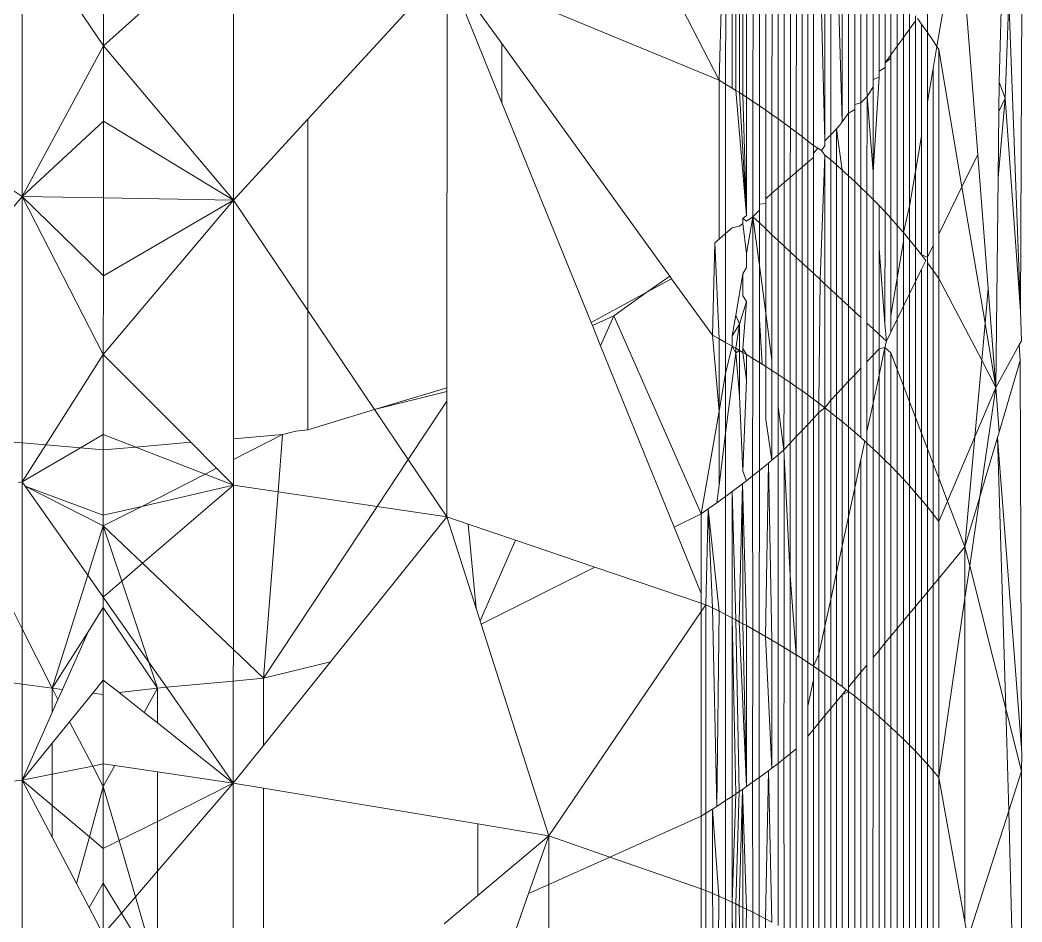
# Model space of a CAD drawing. Header units: metres. Extents: x 294 to 1101, y -498 to -355.
# Drawn here: x 502.6653 to 502.67512, y -380.90014 to -380.8913 of the extents above; entities that cross this region are included whole.
import ezdxf

# ---------------------------------------------------------------- set-up
doc = ezdxf.new("R2010")
doc.units = ezdxf.units.M
doc.layers.add('fur', color=251, linetype='Continuous', lineweight=9)

# ---------------------------------------------------------------- blocks, each defined once
blk = doc.blocks.new('dfsdsf')
at = {"layer": 'fur'}
for p, q in [((144.7479918, 54.5489148), (144.7479921, 54.546532)), ((144.7480556, 54.548957), (144.7481203, 54.5466102)), ((144.7480559, 54.5465713), (144.7480556, 54.548957)), ((144.7478512, 54.5488189), (144.7478515, 54.5464428)), ((144.7478864, 54.5464653), (144.7478861, 54.5488431)), ((144.7479214, 54.5464877), (144.7479211, 54.5488672)), ((144.7479567, 54.5465099), (144.7479564, 54.5488911)), ((144.7477255, 54.5463594), (144.7477252, 54.5487294)), ((144.7477882, 54.5464013), (144.7477879, 54.5487744)), ((144.7476017, 54.548638), (144.747602, 54.5462743)), ((144.7476634, 54.5463171), (144.7476632, 54.5486839)), ((144.7453236, 54.5485922), (144.745377, 54.5465893)), ((144.7474815, 54.546188), (144.7474812, 54.5485453)), ((144.7475414, 54.5462314), (144.7475411, 54.5485919)), ((144.747307, 54.5460567), (144.7473068, 54.5484042)), ((144.7473633, 54.5484508), (144.7473636, 54.5461001)), ((144.7474222, 54.5461442), (144.7474219, 54.5484983)), ((144.7471959, 54.5459688), (144.7471956, 54.5483099)), ((144.7472512, 54.546013), (144.7472509, 54.5483572)), ((144.7470833, 54.5460146), (144.747083, 54.5482103)), ((144.7471411, 54.5482621), (144.7470833, 54.5460146)), ((144.747026, 54.546075), (144.7470258, 54.5481581)), ((144.7541529, 54.5469468), (144.7549478, 54.5481232)), ((144.7549478, 54.5481232), (144.7549481, 54.545469)), ((144.7469136, 54.5480524), (144.7469138, 54.546201)), ((144.7469138, 54.546201), (144.7469693, 54.5481055)), ((144.752879, 54.5454349), (144.7528787, 54.5480863)), ((144.7528787, 54.5480863), (144.7541529, 54.5469468)), ((144.7467907, 54.5463705), (144.7467906, 54.5479311)), ((144.7468518, 54.5462864), (144.7468516, 54.547992)), ((144.7467306, 54.5478697), (144.7467307, 54.5463865)), ((144.7451529, 54.5477917), (144.7451681, 54.5443448)), ((144.7459856, 54.5469388), (144.7458379, 54.5477983)), ((144.7466116, 54.5466174), (144.7466114, 54.547743)), ((144.7466716, 54.5478078), (144.7466717, 54.5465345)), ((144.7465525, 54.5466988), (144.7465524, 54.5476777)), ((144.7481203, 54.5466102), (144.750786, 54.5477137)), ((144.750248, 54.5469682), (144.750786, 54.5477137)), ((144.7502481, 54.5463882), (144.750786, 54.5477137)), ((144.750786, 54.5477137), (144.7521503, 54.5462283)), ((144.750786, 54.5477137), (144.7507865, 54.5435961)), ((144.7541529, 54.5476755), (144.7541529, 54.5469468)), ((144.7464377, 54.5475456), (144.7464377, 54.5468569)), ((144.7464945, 54.5467787), (144.7464945, 54.5476119)), ((144.7549481, 54.545469), (144.7580729, 54.5475524)), ((144.7457097, 54.547462), (144.7455865, 54.5458813)), ((144.746375, 54.5469434), (144.7463749, 54.5474702)), ((144.7485415, 54.5474282), (144.7481203, 54.5466102)), ((144.7452802, 54.5474066), (144.7451681, 54.5443448)), ((144.745317, 54.5464321), (144.7452802, 54.5474066)), ((144.7460783, 54.5473522), (144.7460783, 54.5470772)), ((144.7463128, 54.5470291), (144.7463136, 54.5473942)), ((144.7461955, 54.5472405), (144.7461955, 54.5471907)), ((144.7462538, 54.5471103), (144.7462538, 54.5473176)), ((144.7461361, 54.5471591), (144.7460783, 54.5470772)), ((144.7461361, 54.5471591), (144.7461774, 54.5472157)), ((144.7461362, 54.5460617), (144.7461361, 54.5471591)), ((144.7461955, 54.5471907), (144.7461957, 54.5457156)), ((144.7462538, 54.5471103), (144.7461955, 54.5471907)), ((144.7460783, 54.5470772), (144.7460222, 54.5469948)), ((144.7460784, 54.5463983), (144.7460783, 54.5470772)), ((144.7463128, 54.5470291), (144.7462538, 54.5471103)), ((144.746254, 54.5453757), (144.7462538, 54.5471103)), ((144.746375, 54.5469434), (144.7463128, 54.5470291)), ((144.7463139, 54.5451164), (144.7463128, 54.5470291)), ((144.7459856, 54.5469388), (144.7459678, 54.5469117)), ((144.7460222, 54.5469948), (144.7459856, 54.5469388)), ((144.7460223, 54.5467252), (144.7459856, 54.5469388)), ((144.7463752, 54.5451872), (144.746375, 54.5469434)), ((144.7464377, 54.5468569), (144.746375, 54.5469434)), ((144.7486043, 54.5446907), (144.750248, 54.5469682)), ((144.7502481, 54.5463882), (144.750248, 54.5469682)), ((144.7541529, 54.5469468), (144.752879, 54.5454349)), ((144.7541529, 54.5469468), (144.754153, 54.5462068)), ((144.7549481, 54.545469), (144.7541529, 54.5469468)), ((144.7459678, 54.5469117), (144.7457406, 54.5455662)), ((144.7459678, 54.5469117), (144.745968, 54.5451013)), ((144.7464377, 54.5468569), (144.7464377, 54.5468267)), ((144.7464945, 54.5467787), (144.7464377, 54.5468569)), ((144.7464377, 54.5468267), (144.7464379, 54.5452574)), ((144.7464377, 54.5468267), (144.7464945, 54.5467787)), ((144.7464946, 54.5467347), (144.7464945, 54.5467787)), ((144.7464947, 54.5453191), (144.7464946, 54.5467347)), ((144.7465525, 54.5466988), (144.7464946, 54.5467347)), ((144.7460784, 54.5463983), (144.7460223, 54.5467252)), ((144.7460225, 54.54499), (144.7460223, 54.5467252)), ((144.7465525, 54.5466408), (144.7465525, 54.5466988)), ((144.7466117, 54.5457102), (144.7465525, 54.5466408)), ((144.7466116, 54.5466174), (144.7465525, 54.5466408)), ((144.745377, 54.5465893), (144.745317, 54.5464321)), ((144.745377, 54.5465893), (144.74538, 54.5463034)), ((144.7466116, 54.5465452), (144.7466116, 54.5466174)), ((144.7466117, 54.5457102), (144.7466116, 54.5465452)), ((144.7466698, 54.5464508), (144.7466116, 54.5465452)), ((144.7479921, 54.546532), (144.7480559, 54.5465713)), ((144.7480559, 54.5465713), (144.7481203, 54.5466102)), ((144.7480559, 54.5465713), (144.7480561, 54.5451081)), ((144.7481203, 54.5466102), (144.7481205, 54.5450523)), ((144.7466117, 54.5457102), (144.7466698, 54.5464508)), ((144.7466717, 54.5465345), (144.7466698, 54.5464508)), ((144.7466698, 54.5464508), (144.7466719, 54.5455015)), ((144.7466698, 54.5464508), (144.7467307, 54.5463865)), ((144.7477882, 54.5464013), (144.7478515, 54.5464428)), ((144.7478515, 54.5464428), (144.7478864, 54.5464653)), ((144.7478515, 54.5464428), (144.7478516, 54.5452851)), ((144.7479567, 54.5465099), (144.7478516, 54.5452851)), ((144.7478516, 54.5452851), (144.7479214, 54.5464877)), ((144.7478864, 54.5464653), (144.7478516, 54.5452851)), ((144.7478864, 54.5464653), (144.7479214, 54.5464877)), ((144.7479214, 54.5464877), (144.7479567, 54.5465099)), ((144.7479567, 54.5465099), (144.7479921, 54.546532)), ((144.745317, 54.5464321), (144.7451681, 54.5443448)), ((144.745317, 54.5464321), (144.7453869, 54.5456537)), ((144.745317, 54.5464321), (144.74538, 54.5463034)), ((144.7460786, 54.5448752), (144.7460784, 54.5463983)), ((144.7467308, 54.5455591), (144.7467307, 54.5463865)), ((144.7467307, 54.5463865), (144.7467907, 54.5463705)), ((144.7467907, 54.5463232), (144.7467907, 54.5463705)), ((144.7476634, 54.5463171), (144.7477255, 54.5463594)), ((144.7477255, 54.5463594), (144.7477882, 54.5464013)), ((144.7477256, 54.5453942), (144.7477255, 54.5463594)), ((144.7477882, 54.5464013), (144.7477883, 54.5453399)), ((144.749374, 54.5442348), (144.7502481, 54.5463882)), ((144.74538, 54.5463034), (144.7453869, 54.5456537)), ((144.7467908, 54.5456163), (144.7467907, 54.5463232)), ((144.7467907, 54.5463232), (144.7468518, 54.5462864)), ((144.7468518, 54.5462864), (144.7469138, 54.546201)), ((144.7468518, 54.545673), (144.7468518, 54.5462864)), ((144.7475414, 54.5462314), (144.747602, 54.5462743)), ((144.747602, 54.5462743), (144.7476634, 54.5463171)), ((144.747602, 54.5462743), (144.7476021, 54.5455012)), ((144.7476634, 54.5463171), (144.7476635, 54.545448)), ((144.7469138, 54.546201), (144.7469372, 54.5461688)), ((144.7469695, 54.5461346), (144.7469372, 54.5461688)), ((144.7474222, 54.5461442), (144.7474815, 54.546188)), ((144.7474815, 54.546188), (144.7475414, 54.5462314)), ((144.7474815, 54.5456055), (144.7474815, 54.546188)), ((144.7475414, 54.5462314), (144.7475415, 54.5455536)), ((144.7521503, 54.5462283), (144.7521506, 54.5443539)), ((144.7521503, 54.5462283), (144.752879, 54.5454349)), ((144.752879, 54.5454349), (144.754153, 54.5462068)), ((144.754153, 54.5462068), (144.7541531, 54.5454557)), ((144.7549481, 54.545469), (144.754153, 54.5462068)), ((144.7461364, 54.5448976), (144.7461362, 54.5460617)), ((144.7461957, 54.5457156), (144.7461362, 54.5460617)), ((144.7469695, 54.5461346), (144.7469138, 54.5457292)), ((144.747026, 54.546075), (144.7469695, 54.5461346)), ((144.7469696, 54.5457786), (144.7469695, 54.5461346)), ((144.7470833, 54.5460146), (144.747026, 54.546075)), ((144.747026, 54.5458276), (144.747026, 54.546075)), ((144.7472512, 54.546013), (144.747307, 54.5460567)), ((144.747307, 54.5460567), (144.7473636, 54.5461001)), ((144.747307, 54.5460567), (144.7473071, 54.5457566)), ((144.7473636, 54.5461001), (144.7474222, 54.5461442)), ((144.7473636, 54.5461001), (144.7473636, 54.5457077)), ((144.7474222, 54.5461442), (144.7474229, 54.5456563)), ((144.7470833, 54.5459674), (144.7470833, 54.5460146)), ((144.7471166, 54.5459215), (144.7470833, 54.5459674)), ((144.7471517, 54.5459425), (144.7471959, 54.5459688)), ((144.7471959, 54.5459688), (144.7472512, 54.546013)), ((144.7471959, 54.5459688), (144.7471959, 54.5458958)), ((144.7472512, 54.545805), (144.7472512, 54.546013)), ((144.7455865, 54.5458813), (144.7454841, 54.544569)), ((144.7455865, 54.5458813), (144.7457406, 54.5455662)), ((144.747026, 54.5458276), (144.7470833, 54.5458762)), ((144.7470833, 54.5458762), (144.7471166, 54.5459215)), ((144.7470833, 54.5458762), (144.7470834, 54.5446123)), ((144.7470833, 54.5458762), (144.7471294, 54.5446551)), ((144.7471166, 54.5459215), (144.7471517, 54.5459425)), ((144.7471959, 54.5458958), (144.7471517, 54.5459425)), ((144.7471959, 54.5458528), (144.7471959, 54.5458958)), ((144.7472512, 54.545805), (144.7471959, 54.5458528)), ((144.7471959, 54.5458528), (144.7471961, 54.5447172)), ((144.7469138, 54.5457292), (144.7469696, 54.5457786)), ((144.7469696, 54.5457786), (144.747026, 54.5458276)), ((144.7469696, 54.5457786), (144.7469697, 54.5445063)), ((144.7470262, 54.544559), (144.747026, 54.5458276)), ((144.7472513, 54.5447687), (144.7472512, 54.545805)), ((144.7473071, 54.5457566), (144.7472512, 54.545805)), ((144.7473071, 54.5457566), (144.7473072, 54.5448208)), ((144.7473636, 54.5457077), (144.7473071, 54.5457566)), ((144.7461957, 54.5457156), (144.7461958, 54.5449733)), ((144.746254, 54.5453757), (144.7461957, 54.5457156)), ((144.7466117, 54.5454412), (144.7466117, 54.5457102)), ((144.7467908, 54.5456163), (144.7468518, 54.545673)), ((144.7468518, 54.545673), (144.7469138, 54.5457292)), ((144.7468518, 54.545673), (144.746852, 54.5443967)), ((144.7469138, 54.5457292), (144.746914, 54.5444544)), ((144.7474229, 54.5456563), (144.7473636, 54.5457077)), ((144.7473636, 54.5457077), (144.7473637, 54.5448734)), ((144.7474229, 54.5456563), (144.7474223, 54.5449281)), ((144.7474815, 54.5456055), (144.7474229, 54.5456563)), ((144.7453869, 54.5456537), (144.7454085, 54.5435994)), ((144.7457406, 54.5455662), (144.7455147, 54.5442282)), ((144.7457406, 54.5455662), (144.745968, 54.5451013)), ((144.7466719, 54.5455015), (144.7467308, 54.5455591)), ((144.7467308, 54.5455591), (144.7467908, 54.5456163)), ((144.7467308, 54.5455591), (144.746731, 54.5442839)), ((144.746791, 54.5443398), (144.7467908, 54.5456163)), ((144.7474816, 54.5449833), (144.7474815, 54.5456055)), ((144.7475415, 54.5455536), (144.7474815, 54.5456055)), ((144.7466117, 54.5454412), (144.7466719, 54.5455015)), ((144.7466719, 54.5455015), (144.746672, 54.544229)), ((144.7475415, 54.5455536), (144.7475416, 54.5450391)), ((144.7476021, 54.5455012), (144.7475415, 54.5455536)), ((144.7476635, 54.545448), (144.7476021, 54.5455012)), ((144.7476021, 54.5455012), (144.7476021, 54.5450956)), ((144.7549481, 54.545469), (144.7541531, 54.5454557)), ((144.7549481, 54.545469), (144.7541532, 54.5446937)), ((144.7541533, 54.5439211), (144.7549481, 54.545469)), ((144.7549481, 54.545469), (144.7549483, 54.5430556)), ((144.7549481, 54.545469), (144.756156, 54.5440186)), ((144.7462541, 54.5450451), (144.746254, 54.5453757)), ((144.7463139, 54.5451164), (144.746254, 54.5453757)), ((144.7464947, 54.5453191), (144.7465526, 54.5453804)), ((144.7465526, 54.5453804), (144.7466117, 54.5454412)), ((144.7465527, 54.5449587), (144.7465526, 54.5453804)), ((144.7466117, 54.5454412), (144.7466118, 54.5441729)), ((144.7476635, 54.5454024), (144.7476635, 54.545448)), ((144.7477256, 54.5453942), (144.7476635, 54.5454024)), ((144.7476635, 54.5454024), (144.7476636, 54.5451528)), ((144.7477256, 54.5453369), (144.7477256, 54.5453942)), ((144.7521506, 54.5443539), (144.752879, 54.5454349)), ((144.752879, 54.5454349), (144.7541531, 54.5454557)), ((144.752879, 54.5454349), (144.7541532, 54.5446937)), ((144.752879, 54.5454349), (144.7541533, 54.5439211)), ((144.7528793, 54.5430963), (144.752879, 54.5454349)), ((144.7541531, 54.5454557), (144.7541532, 54.5446937)), ((144.7464379, 54.5452574), (144.7464947, 54.5453191)), ((144.7464947, 54.5453191), (144.7464948, 54.5442214)), ((144.7477256, 54.5453369), (144.7477892, 54.5452699)), ((144.7477256, 54.5452106), (144.7477256, 54.5453369)), ((144.7477892, 54.5452699), (144.7477256, 54.5452106)), ((144.7477892, 54.5452699), (144.7477257, 54.5447929)), ((144.7477883, 54.5453399), (144.7477892, 54.5452699)), ((144.7477892, 54.5452699), (144.7477885, 54.5438825)), ((144.7477892, 54.5452699), (144.7478516, 54.5452274)), ((144.7477892, 54.5452699), (144.7478517, 54.5449109)), ((144.7478516, 54.5452851), (144.7478865, 54.5452549)), ((144.7463139, 54.5451164), (144.7463752, 54.5451872)), ((144.7463752, 54.5451872), (144.7464379, 54.5452574)), ((144.7463752, 54.5451872), (144.7463752, 54.5446702)), ((144.7464379, 54.5452574), (144.746438, 54.5443046)), ((144.7477256, 54.5452106), (144.7476636, 54.5451528)), ((144.7477257, 54.5447929), (144.7477256, 54.5452106)), ((144.7478516, 54.5452274), (144.7478865, 54.5452549)), ((144.7478865, 54.5452037), (144.7478517, 54.5449109)), ((144.7478865, 54.5452549), (144.7478865, 54.5452037)), ((144.7478865, 54.5452037), (144.7479216, 54.5451799)), ((144.7479216, 54.5451799), (144.7479922, 54.5451634)), ((144.7479922, 54.5451634), (144.7480561, 54.5451081)), ((144.745968, 54.5451013), (144.7459681, 54.5446672)), ((144.7462541, 54.5450451), (144.7463139, 54.5451164)), ((144.7463139, 54.5450273), (144.7463139, 54.5451164)), ((144.7476021, 54.5450956), (144.7475416, 54.5450391)), ((144.7476636, 54.5451528), (144.7476021, 54.5450956)), ((144.7476021, 54.5450956), (144.7476023, 54.5438664)), ((144.7476636, 54.5451528), (144.7476637, 54.5443273)), ((144.7480561, 54.5451081), (144.7480562, 54.5440392)), ((144.7480561, 54.5451081), (144.7481205, 54.5450523)), ((144.7460225, 54.54499), (144.7460786, 54.5448752)), ((144.7460225, 54.5447445), (144.7460225, 54.54499)), ((144.7461364, 54.5448976), (144.7461958, 54.5449733)), ((144.7461958, 54.5449733), (144.7462541, 54.5450451)), ((144.7461958, 54.5449733), (144.7461958, 54.5446356)), ((144.7462541, 54.5450451), (144.7462541, 54.5445163)), ((144.746314, 54.544394), (144.7463139, 54.5450273)), ((144.7463752, 54.5446702), (144.7463139, 54.5450273)), ((144.7474816, 54.5449833), (144.7474223, 54.5449281)), ((144.7475416, 54.5450391), (144.7474816, 54.5449833)), ((144.7474818, 54.543686), (144.7474816, 54.5449833)), ((144.7475416, 54.5450391), (144.7475417, 54.543726)), ((144.7481205, 54.5450523), (144.7481619, 54.5450165)), ((144.7481206, 54.544075), (144.7481619, 54.5450165)), ((144.7481619, 54.5450165), (144.7481855, 54.5441104)), ((144.7460786, 54.5448752), (144.7461364, 54.5448976)), ((144.7460786, 54.5448213), (144.7460786, 54.5448752)), ((144.7461364, 54.5448976), (144.7460946, 54.5448425)), ((144.7464948, 54.5442214), (144.7465527, 54.5449587)), ((144.7465528, 54.5441179), (144.7465527, 54.5449587)), ((144.7473637, 54.5448734), (144.7473072, 54.5448208)), ((144.7474223, 54.5449281), (144.7473637, 54.5448734)), ((144.7473637, 54.5448734), (144.7473638, 54.5436051)), ((144.7474223, 54.5449281), (144.7474225, 54.5436457)), ((144.7478517, 54.5449109), (144.7478517, 54.5447742)), ((144.7460225, 54.5447445), (144.7460786, 54.5448213)), ((144.7460788, 54.5429979), (144.7460786, 54.5448213)), ((144.7460946, 54.5448425), (144.7461364, 54.5447571)), ((144.7473072, 54.5448208), (144.7472513, 54.5447687)), ((144.7473072, 54.5448208), (144.7473073, 54.5435651)), ((144.7477257, 54.5447929), (144.7476637, 54.5443273)), ((144.7477257, 54.5442657), (144.7477257, 54.5447929)), ((144.7478517, 54.5447742), (144.7478866, 54.5447105)), ((144.7459681, 54.5446672), (144.7460225, 54.5447445)), ((144.7460225, 54.5447445), (144.7460227, 54.5428511)), ((144.7461364, 54.5447571), (144.7461958, 54.5446356)), ((144.7461364, 54.5447571), (144.7461366, 54.543149)), ((144.7471961, 54.5447172), (144.7471294, 54.5446551)), ((144.7472513, 54.5447687), (144.7471961, 54.5447172)), ((144.7471961, 54.5447172), (144.7471962, 54.5434841)), ((144.7472514, 54.5435248), (144.7472513, 54.5447687)), ((144.7478866, 54.5447105), (144.7478866, 54.5444973)), ((144.7479569, 54.5443064), (144.7478866, 54.5447105)), ((144.7485851, 54.544664), (144.7486043, 54.5446907)), ((144.7486043, 54.5446907), (144.7488273, 54.5445322)), ((144.7541532, 54.5446937), (144.7541533, 54.5439211)), ((144.7455473, 54.5438643), (144.7459681, 54.5446672)), ((144.7459681, 54.5446672), (144.7459683, 54.5427087)), ((144.7461958, 54.5446356), (144.7461959, 54.5433044)), ((144.7461958, 54.5446356), (144.7462541, 54.5445163)), ((144.746438, 54.5443046), (144.7463752, 54.5446702)), ((144.7463752, 54.5446702), (144.7463753, 54.5442687)), ((144.7470834, 54.5446123), (144.7470262, 54.544559)), ((144.7471294, 54.5446551), (144.7470834, 54.5446123)), ((144.7470834, 54.5446123), (144.7470836, 54.5433988)), ((144.7471294, 54.5446551), (144.7471416, 54.5434432)), ((144.7481855, 54.5441104), (144.7485851, 54.544664)), ((144.7488273, 54.5445322), (144.7485851, 54.544664)), ((144.7454841, 54.544569), (144.7454085, 54.5435994)), ((144.7454841, 54.544569), (144.7455147, 54.5442282)), ((144.7462541, 54.5445163), (144.7462543, 54.543457)), ((144.7462541, 54.5445163), (144.746314, 54.544394)), ((144.7469697, 54.5445063), (144.746914, 54.5444544)), ((144.7470262, 54.544559), (144.7469697, 54.5445063)), ((144.7469697, 54.5445063), (144.7469698, 54.5435339)), ((144.7470263, 54.543474), (144.7470262, 54.544559)), ((144.7478866, 54.5444973), (144.7478517, 54.5444417)), ((144.749374, 54.5442348), (144.7488273, 54.5445322)), ((144.7488273, 54.5445322), (144.7491531, 54.5443007)), ((144.7463141, 54.5436134), (144.746314, 54.544394)), ((144.746314, 54.544394), (144.7463753, 54.5442687)), ((144.746852, 54.5443967), (144.746791, 54.5443398)), ((144.746914, 54.5444544), (144.746852, 54.5443967)), ((144.746852, 54.5443967), (144.7468521, 54.5436587)), ((144.746914, 54.5444544), (144.7469141, 54.543593)), ((144.7478517, 54.5444417), (144.7478867, 54.5439792)), ((144.7478517, 54.5444417), (144.7479217, 54.5442191)), ((144.7451681, 54.5443448), (144.7451575, 54.5440567)), ((144.746438, 54.5441403), (144.746438, 54.5443046)), ((144.746791, 54.5443398), (144.746731, 54.5442839)), ((144.746731, 54.5442839), (144.746731, 54.543787)), ((144.746791, 54.5437234), (144.746791, 54.5443398)), ((144.7476637, 54.5443273), (144.7476023, 54.5438664)), ((144.7476637, 54.5443273), (144.7476637, 54.5438049)), ((144.7479217, 54.5442191), (144.7479569, 54.5443064)), ((144.7479569, 54.5443064), (144.7479924, 54.5441028)), ((144.7491531, 54.5443007), (144.7482956, 54.5423611)), ((144.7491531, 54.5443007), (144.7493616, 54.5442042)), ((144.7492816, 54.544007), (144.7491531, 54.5443007)), ((144.7514953, 54.5433815), (144.7521506, 54.5443539)), ((144.7521506, 54.5443539), (144.7521507, 54.5431829)), ((144.7455147, 54.5442282), (144.7454085, 54.5435994)), ((144.7455147, 54.5442282), (144.7455473, 54.5438643)), ((144.7463753, 54.5442687), (144.7463753, 54.5437737)), ((144.7463753, 54.5442687), (144.746438, 54.5441403)), ((144.7464815, 54.5440515), (144.7464948, 54.5442214)), ((144.746672, 54.544229), (144.7466118, 54.5441729)), ((144.746672, 54.544229), (144.746672, 54.5438495)), ((144.7477257, 54.5442657), (144.747698, 54.5438265)), ((144.7477258, 54.5438439), (144.7477257, 54.5442657)), ((144.7479217, 54.5439621), (144.7479217, 54.5442191)), ((144.7479217, 54.5442191), (144.7479569, 54.5439826)), ((144.7479924, 54.5441028), (144.7479217, 54.5442191)), ((144.7492816, 54.544007), (144.7493616, 54.5442042)), ((144.7493616, 54.5442042), (144.749374, 54.5442348)), ((144.7464815, 54.5440515), (144.746438, 54.5441403)), ((144.7465528, 54.5441179), (144.7464815, 54.5440515)), ((144.7466118, 54.5441729), (144.7465528, 54.5441179)), ((144.7465528, 54.5439759), (144.7465528, 54.5441179)), ((144.7466118, 54.5441729), (144.7466119, 54.5439133)), ((144.7479924, 54.5441028), (144.7479924, 54.544003)), ((144.7481206, 54.544075), (144.7481855, 54.5441104)), ((144.7481207, 54.5433657), (144.7481855, 54.5441104)), ((144.7451575, 54.5440567), (144.7451791, 54.5440173)), ((144.7451791, 54.5440173), (144.7451702, 54.543861)), ((144.7451791, 54.5440173), (144.7454085, 54.5435994)), ((144.7464949, 54.5439894), (144.7464381, 54.5439378)), ((144.7464815, 54.5440515), (144.7464949, 54.5439894)), ((144.7464949, 54.5439894), (144.746495, 54.5428856)), ((144.7464949, 54.5439894), (144.7465528, 54.5437203)), ((144.7464949, 54.5439894), (144.7465528, 54.5439759)), ((144.7479569, 54.5439826), (144.7479924, 54.544003)), ((144.7479924, 54.544003), (144.747957, 54.5439393)), ((144.7479924, 54.544003), (144.7480562, 54.5440392)), ((144.7480562, 54.5437359), (144.7479924, 54.544003)), ((144.7480562, 54.5440392), (144.7481206, 54.544075)), ((144.7480562, 54.5437359), (144.7480562, 54.5440392)), ((144.7481206, 54.544075), (144.7481207, 54.5433657)), ((144.7485596, 54.5422283), (144.7492816, 54.544007)), ((144.7464381, 54.5439378), (144.7463753, 54.5437737)), ((144.7464381, 54.5439378), (144.7464382, 54.5428287)), ((144.7465528, 54.5437203), (144.7465528, 54.5439759)), ((144.7465528, 54.5439759), (144.7466119, 54.5439133)), ((144.7466119, 54.5439133), (144.7466119, 54.543446)), ((144.7466119, 54.5439133), (144.746672, 54.5438495)), ((144.7477885, 54.5438825), (144.7478518, 54.5439208)), ((144.7478867, 54.5439792), (144.7478518, 54.5439208)), ((144.7478518, 54.5439208), (144.7478867, 54.5439415)), ((144.7478518, 54.5436707), (144.7478867, 54.5439415)), ((144.7478518, 54.5439208), (144.7478518, 54.5436707)), ((144.7478867, 54.5439792), (144.7478867, 54.5439415)), ((144.7478867, 54.5439415), (144.7479217, 54.5439621)), ((144.7479217, 54.5439621), (144.7479569, 54.5439826)), ((144.7479217, 54.5439621), (144.747957, 54.5439393)), ((144.7479217, 54.5439621), (144.7479218, 54.5435143)), ((144.7479218, 54.5435143), (144.747957, 54.5439393)), ((144.747957, 54.5439393), (144.7479569, 54.5439826)), ((144.747957, 54.5439393), (144.7480563, 54.5431515)), ((144.7541533, 54.5439211), (144.7532962, 54.5430607)), ((144.7541533, 54.5439211), (144.7541534, 54.5431382)), ((144.7547173, 54.5430359), (144.7541533, 54.5439211)), ((144.7451702, 54.543861), (144.745158, 54.5400638)), ((144.7451702, 54.543861), (144.7453775, 54.5431618)), ((144.7454085, 54.5435994), (144.7455473, 54.5438643)), ((144.7455473, 54.5438643), (144.7456144, 54.5431159)), ((144.746672, 54.5438495), (144.7466721, 54.5431665)), ((144.7476023, 54.5438664), (144.7476023, 54.5437656)), ((144.7476023, 54.5437656), (144.7476637, 54.5438049)), ((144.7476637, 54.5438049), (144.7477258, 54.5438439)), ((144.747698, 54.5438265), (144.7476637, 54.5438049)), ((144.7476637, 54.5438049), (144.7476638, 54.5432854)), ((144.7477258, 54.5438439), (144.7477885, 54.5438825)), ((144.7477258, 54.5438439), (144.7477259, 54.5427854)), ((144.7477885, 54.5438825), (144.7477923, 54.5427313)), ((144.7463753, 54.5437737), (144.7463141, 54.5436134)), ((144.7463753, 54.5437737), (144.7463755, 54.542764)), ((144.7465529, 54.542942), (144.7465528, 54.5437203)), ((144.7465528, 54.5437203), (144.7466119, 54.543446)), ((144.746731, 54.543787), (144.746791, 54.5437234)), ((144.746731, 54.543787), (144.7467311, 54.5431066)), ((144.7467911, 54.5431593), (144.746791, 54.5437234)), ((144.746791, 54.5437234), (144.7468521, 54.5436587)), ((144.7474818, 54.543686), (144.7475417, 54.543726)), ((144.7475417, 54.543726), (144.7476023, 54.5437656)), ((144.7475417, 54.543726), (144.7475417, 54.5434118)), ((144.7476023, 54.5437656), (144.7476024, 54.5428873)), ((144.7480563, 54.5431515), (144.7480562, 54.5437359)), ((144.7481207, 54.5433657), (144.7480562, 54.5437359)), ((144.7453775, 54.5431618), (144.7454085, 54.5435994)), ((144.7454085, 54.5435994), (144.7456144, 54.5431159)), ((144.7454085, 54.5435994), (144.7455655, 54.542528)), ((144.7463141, 54.5436134), (144.7462543, 54.543457)), ((144.7463142, 54.5426988), (144.7463141, 54.5436134)), ((144.7468521, 54.5436587), (144.7468521, 54.5432115)), ((144.7468521, 54.5436587), (144.7469141, 54.543593)), ((144.7469141, 54.543593), (144.7469141, 54.5432633)), ((144.7469141, 54.543593), (144.7469698, 54.5435339)), ((144.7473073, 54.5435651), (144.7473638, 54.5436051)), ((144.7473638, 54.5436051), (144.7474225, 54.5436457)), ((144.7473638, 54.5436051), (144.7473639, 54.5431161)), ((144.7474225, 54.5436457), (144.7474818, 54.543686)), ((144.7474225, 54.543054), (144.7474225, 54.5436457)), ((144.7474818, 54.543686), (144.7474852, 54.5429875)), ((144.7478518, 54.5436707), (144.7478868, 54.5427777)), ((144.7514953, 54.5433815), (144.7507865, 54.5435961)), ((144.7507865, 54.5435961), (144.7507865, 54.5435603)), ((144.7469698, 54.5435339), (144.7469698, 54.5433088)), ((144.7469698, 54.5435339), (144.7470263, 54.543474)), ((144.7471962, 54.5434841), (144.7472514, 54.5435248)), ((144.7472514, 54.5435248), (144.7473073, 54.5435651)), ((144.7472514, 54.5435248), (144.7472515, 54.5432353)), ((144.7473074, 54.543176), (144.7473073, 54.5435651)), ((144.7479218, 54.5435143), (144.7478868, 54.5427777)), ((144.7507865, 54.5435603), (144.7514953, 54.5433815)), ((144.7507865, 54.5435603), (144.7507865, 54.5434638)), ((144.7462543, 54.543457), (144.7461959, 54.5433044)), ((144.7462543, 54.543457), (144.7462544, 54.5426331)), ((144.7466119, 54.543446), (144.746612, 54.542998)), ((144.7466119, 54.543446), (144.7466721, 54.5431665)), ((144.7470263, 54.543354), (144.7470263, 54.543474)), ((144.7470263, 54.543474), (144.7470836, 54.5433988)), ((144.7470263, 54.543354), (144.7470836, 54.5433988)), ((144.7470836, 54.5433988), (144.7471416, 54.5434432)), ((144.7470838, 54.541255), (144.7470836, 54.5433988)), ((144.7470836, 54.5433988), (144.7471416, 54.5433517)), ((144.7471416, 54.5434432), (144.7471962, 54.5434841)), ((144.7471416, 54.5434432), (144.7471416, 54.5433517)), ((144.7471962, 54.5432939), (144.7471962, 54.5434841)), ((144.7475417, 54.5434118), (144.7474852, 54.5429875)), ((144.7475418, 54.5429391), (144.7475417, 54.5434118)), ((144.7511652, 54.5428916), (144.7507865, 54.5434638)), ((144.7507865, 54.5434638), (144.7507867, 54.5423299)), ((144.7461959, 54.5433044), (144.7461366, 54.543149)), ((144.7461959, 54.5433044), (144.746196, 54.5425669)), ((144.7469141, 54.5432633), (144.7469698, 54.5433088)), ((144.7469698, 54.5433088), (144.7470263, 54.543354)), ((144.74697, 54.5417834), (144.7469698, 54.5433088)), ((144.7470263, 54.543354), (144.7470265, 54.541521)), ((144.7471416, 54.5433517), (144.7471419, 54.5409855)), ((144.7471416, 54.5433517), (144.7471962, 54.5432939)), ((144.7481207, 54.5433657), (144.7481207, 54.5426403)), ((144.7481207, 54.5433657), (144.7482956, 54.5423611)), ((144.7511652, 54.5428916), (144.7514953, 54.5433815)), ((144.7521507, 54.5431829), (144.7514953, 54.5433815)), ((144.7467911, 54.5431593), (144.7468521, 54.5432115)), ((144.7468521, 54.5432115), (144.7469141, 54.5432633)), ((144.7468522, 54.5423304), (144.7468521, 54.5432115)), ((144.7469141, 54.5432633), (144.7469142, 54.5420423)), ((144.7471965, 54.540867), (144.7471962, 54.5432939)), ((144.7471962, 54.5432939), (144.7472515, 54.5432353)), ((144.7472515, 54.5432353), (144.7472517, 54.540904)), ((144.7472515, 54.5432353), (144.7473074, 54.543176)), ((144.7476638, 54.5432854), (144.7476024, 54.5428873)), ((144.745158, 54.5400638), (144.7453935, 54.543108)), ((144.7453935, 54.543108), (144.7453121, 54.5404492)), ((144.7453775, 54.5431618), (144.7453935, 54.543108)), ((144.7453935, 54.543108), (144.7455655, 54.542528)), ((144.7456144, 54.5431159), (144.7457113, 54.5420363)), ((144.7456144, 54.5431159), (144.7458829, 54.5424855)), ((144.7461366, 54.543149), (144.7460788, 54.5429979)), ((144.7461366, 54.543149), (144.7461366, 54.5424972)), ((144.7466721, 54.5431665), (144.7466721, 54.5430536)), ((144.7466925, 54.5430719), (144.7467311, 54.5431066)), ((144.7467311, 54.5431066), (144.7467911, 54.5431593)), ((144.7467911, 54.5431593), (144.7467912, 54.5426138)), ((144.7473076, 54.5409407), (144.7473074, 54.543176)), ((144.7473074, 54.543176), (144.7473639, 54.5431161)), ((144.7473639, 54.5431161), (144.7473641, 54.5409771)), ((144.7473639, 54.5431161), (144.7474225, 54.543054)), ((144.7480563, 54.5431515), (144.7481207, 54.5426403)), ((144.7480564, 54.5425306), (144.7480563, 54.5431515)), ((144.752267, 54.5431716), (144.7521507, 54.5431829)), ((144.7523976, 54.5431373), (144.752267, 54.5431716)), ((144.7528793, 54.5430963), (144.7523976, 54.5431373)), ((144.7528793, 54.5428913), (144.7523976, 54.5431373)), ((144.7523976, 54.5431373), (144.7524412, 54.5425769)), ((144.7538362, 54.5430147), (144.7541534, 54.5431382)), ((144.7543779, 54.5430069), (144.7541534, 54.5431382)), ((144.7541534, 54.5431382), (144.7541534, 54.5429877)), ((144.7559092, 54.5431377), (144.7549483, 54.5430556)), ((144.746612, 54.542998), (144.7466721, 54.5430536)), ((144.7466721, 54.5430536), (144.7466925, 54.5430719)), ((144.7466721, 54.5430536), (144.7466724, 54.5408782)), ((144.7467311, 54.5428925), (144.7466925, 54.5430719)), ((144.7474227, 54.5417539), (144.7474225, 54.543054)), ((144.7474225, 54.543054), (144.7474852, 54.5429875)), ((144.7528793, 54.5428913), (144.7528793, 54.5430963)), ((144.7532962, 54.5430607), (144.7530438, 54.5428074)), ((144.7531561, 54.54275), (144.7538362, 54.5430147)), ((144.7538362, 54.5430147), (144.7532962, 54.5430607)), ((144.7541534, 54.5429877), (144.7538362, 54.5430147)), ((144.7543779, 54.5430069), (144.7541534, 54.5429877)), ((144.7547173, 54.5430359), (144.7543779, 54.5430069)), ((144.7549484, 54.5426733), (144.7543779, 54.5430069)), ((144.7549483, 54.5430556), (144.7547173, 54.5430359)), ((144.7549484, 54.5426733), (144.7547173, 54.5430359)), ((144.7549483, 54.5430556), (144.7549484, 54.5426733)), ((144.7460788, 54.5429979), (144.7460227, 54.5428511)), ((144.7460789, 54.542427), (144.7460788, 54.5429979)), ((144.746495, 54.5428856), (144.7465529, 54.542942)), ((144.7465529, 54.542942), (144.746612, 54.542998)), ((144.7465529, 54.542942), (144.7465531, 54.5410219)), ((144.7466122, 54.5409507), (144.746612, 54.542998)), ((144.7474819, 54.5429208), (144.7474227, 54.5417539)), ((144.7474852, 54.5429875), (144.7474819, 54.5429208)), ((144.7474819, 54.5429208), (144.7474821, 54.5410508)), ((144.7474852, 54.5429875), (144.7475418, 54.5429391)), ((144.747542, 54.5410871), (144.7475418, 54.5429391)), ((144.7475418, 54.5429391), (144.7476024, 54.5428873)), ((144.7541535, 54.5423452), (144.7541534, 54.5429877)), ((144.7460227, 54.5428511), (144.7459683, 54.5427087)), ((144.7460227, 54.5428511), (144.7460228, 54.5423562)), ((144.7463755, 54.542764), (144.7464382, 54.5428287)), ((144.7464382, 54.5428287), (144.746495, 54.5428856)), ((144.7464382, 54.5428287), (144.7464384, 54.5411601)), ((144.7464952, 54.5410917), (144.746495, 54.5428856)), ((144.7467314, 54.5408071), (144.7467311, 54.5428925)), ((144.7467311, 54.5428925), (144.7467912, 54.5426138)), ((144.7476024, 54.5428873), (144.7476368, 54.5428579)), ((144.7476368, 54.5428579), (144.7476026, 54.5411232)), ((144.747664, 54.541159), (144.7476368, 54.5428579)), ((144.7476368, 54.5428579), (144.7477259, 54.5427854)), ((144.7507867, 54.5423299), (144.7511652, 54.5428916)), ((144.7514694, 54.5424318), (144.7511652, 54.5428916)), ((144.7528794, 54.5426423), (144.7528793, 54.5428913)), ((144.7530438, 54.5428074), (144.7528794, 54.5426423)), ((144.7531561, 54.54275), (144.7530438, 54.5428074)), ((144.7463142, 54.5426988), (144.7463755, 54.542764)), ((144.7463756, 54.5412358), (144.7463755, 54.542764)), ((144.7477259, 54.5427854), (144.7477261, 54.5411944)), ((144.7477259, 54.5427854), (144.7477923, 54.5427313)), ((144.7477888, 54.5412296), (144.7477923, 54.5427313)), ((144.7477923, 54.5427313), (144.7478519, 54.5426847)), ((144.7478868, 54.5427777), (144.7478519, 54.5426847)), ((144.7528794, 54.5426423), (144.7531561, 54.54275)), ((144.7537769, 54.542433), (144.7531561, 54.54275)), ((144.7459683, 54.5427087), (144.7458829, 54.5424855)), ((144.7459683, 54.5427087), (144.7459683, 54.542285)), ((144.746196, 54.5425669), (144.7462544, 54.5426331)), ((144.7462544, 54.5426331), (144.7463142, 54.5426988)), ((144.7462545, 54.5413817), (144.7462544, 54.5426331)), ((144.7463142, 54.5426988), (144.7463143, 54.5413096)), ((144.7467912, 54.5426138), (144.7467914, 54.5407348)), ((144.7467912, 54.5426138), (144.7468522, 54.5423304)), ((144.7478519, 54.5426847), (144.7478916, 54.5426537)), ((144.7478916, 54.5426537), (144.7478521, 54.5412644)), ((144.747887, 54.5412832), (144.7478916, 54.5426537)), ((144.7478916, 54.5426537), (144.747922, 54.541302)), ((144.7478916, 54.5426537), (144.7479925, 54.5425772)), ((144.7481207, 54.5426403), (144.7481425, 54.5424678)), ((144.7524412, 54.5425769), (144.7528794, 54.5426423)), ((144.7528795, 54.5410301), (144.7528794, 54.5426423)), ((144.7528794, 54.5426423), (144.7537769, 54.542433)), ((144.7528794, 54.5426423), (144.7537685, 54.5418749)), ((144.7549194, 54.5426321), (144.7541535, 54.5423452)), ((144.7549194, 54.5426321), (144.7541535, 54.5422408)), ((144.7543055, 54.5417587), (144.7549194, 54.5426321)), ((144.7549484, 54.5426733), (144.7549194, 54.5426321)), ((144.7549484, 54.5426733), (144.7549893, 54.5426678)), ((144.7549484, 54.5426733), (144.7549486, 54.5412324)), ((144.7455655, 54.542528), (144.7456646, 54.5418509)), ((144.7455655, 54.542528), (144.7457113, 54.5420363)), ((144.7461366, 54.5424972), (144.746196, 54.5425669)), ((144.746196, 54.5425669), (144.7461962, 54.541452)), ((144.7479573, 54.5413207), (144.7479925, 54.5425772)), ((144.7479925, 54.5425772), (144.7479927, 54.5413392)), ((144.7479925, 54.5425772), (144.7480564, 54.5425306)), ((144.7480565, 54.5413721), (144.7480564, 54.5425306)), ((144.7480564, 54.5425306), (144.7481425, 54.5424678)), ((144.7514694, 54.5424318), (144.7524412, 54.5425769)), ((144.7524412, 54.5425769), (144.7525833, 54.5407486)), ((144.7458829, 54.5424855), (144.7457113, 54.5420363)), ((144.7458829, 54.5424855), (144.7459683, 54.542285)), ((144.7460228, 54.5423562), (144.7460789, 54.542427)), ((144.7460789, 54.542427), (144.7461366, 54.5424972)), ((144.7460789, 54.542427), (144.746079, 54.5415932)), ((144.7461367, 54.5415236), (144.7461366, 54.5424972)), ((144.748228, 54.5424082), (144.7481425, 54.5424678)), ((144.7507867, 54.5423299), (144.7514694, 54.5424318)), ((144.7525833, 54.5407486), (144.7514694, 54.5424318)), ((144.7541535, 54.5422408), (144.7537769, 54.542433)), ((144.7537769, 54.542433), (144.7541535, 54.5423452)), ((144.7459683, 54.542285), (144.7460228, 54.5423562)), ((144.7460228, 54.5416608), (144.7460228, 54.5423562)), ((144.7468524, 54.5406613), (144.7468522, 54.5423304)), ((144.7468522, 54.5423304), (144.7469142, 54.5420423)), ((144.748228, 54.5424082), (144.7481209, 54.5414047)), ((144.7481859, 54.541437), (144.748228, 54.5424082)), ((144.748228, 54.5424082), (144.7482514, 54.5414688)), ((144.748228, 54.5424082), (144.7482956, 54.5423611)), ((144.7482956, 54.5423611), (144.7485596, 54.5422283)), ((144.7482956, 54.5423611), (144.7482956, 54.5415779)), ((144.7507867, 54.5423299), (144.7504997, 54.5414324)), ((144.7505804, 54.5422599), (144.7507867, 54.5423299)), ((144.7507867, 54.5423299), (144.751927, 54.5409086)), ((144.7541535, 54.5422408), (144.7541535, 54.5423452)), ((144.7459683, 54.542285), (144.7459684, 54.5417264)), ((144.7482956, 54.5415779), (144.7485596, 54.5422283)), ((144.750115, 54.5421018), (144.7505804, 54.5422599)), ((144.7505804, 54.5422599), (144.7504997, 54.5414324)), ((144.7537685, 54.5418749), (144.7541535, 54.5422408)), ((144.7539726, 54.5416987), (144.7541535, 54.5422408)), ((144.7541536, 54.5415425), (144.7541535, 54.5422408)), ((144.7541535, 54.5422408), (144.7543055, 54.5417587)), ((144.7457113, 54.5420363), (144.7456646, 54.5418509)), ((144.7457113, 54.5420363), (144.7459684, 54.5417264)), ((144.7457113, 54.5420363), (144.7457113, 54.5415323)), ((144.7469142, 54.5420423), (144.7469144, 54.5406661)), ((144.7469142, 54.5420423), (144.74697, 54.5417834)), ((144.7493365, 54.5418374), (144.750115, 54.5421018)), ((144.7504609, 54.541311), (144.750115, 54.5421018)), ((144.7549486, 54.5412324), (144.7553624, 54.5420533)), ((144.7456646, 54.5418509), (144.7453121, 54.5404492)), ((144.7456646, 54.5418509), (144.7457113, 54.5415323)), ((144.7482957, 54.5414839), (144.7493365, 54.5418374)), ((144.7493365, 54.5418374), (144.7504501, 54.5412772)), ((144.7528795, 54.5410301), (144.7537685, 54.5418749)), ((144.7537685, 54.5418749), (144.7539726, 54.5416987)), ((144.7469701, 54.5407075), (144.74697, 54.5417834)), ((144.74697, 54.5417834), (144.7470265, 54.541521)), ((144.7474227, 54.5417539), (144.7473641, 54.5409771)), ((144.7474228, 54.5410141), (144.7474227, 54.5417539)), ((144.7541536, 54.5415425), (144.7543055, 54.5417587)), ((144.7543055, 54.5417587), (144.754655, 54.5406502)), ((144.7459684, 54.5417264), (144.7459686, 54.5397758)), ((144.7459684, 54.5417264), (144.7460228, 54.5416608)), ((144.7460231, 54.5398406), (144.7460228, 54.5416608)), ((144.7460228, 54.5416608), (144.746079, 54.5415932)), ((144.7537081, 54.5409055), (144.7539726, 54.5416987)), ((144.7539726, 54.5416987), (144.7541536, 54.5415425)), ((144.7457113, 54.5415323), (144.7459686, 54.5397758)), ((144.7457113, 54.5415323), (144.7457117, 54.5383606)), ((144.746079, 54.5415932), (144.7460792, 54.539905)), ((144.746079, 54.5415932), (144.7461367, 54.5415236)), ((144.7482957, 54.5414839), (144.7482956, 54.5415779)), ((144.7541536, 54.5415425), (144.7537081, 54.5409055)), ((144.7541536, 54.5415425), (144.7541536, 54.5414408)), ((144.7461369, 54.5399689), (144.7461367, 54.5415236)), ((144.7461367, 54.5415236), (144.7461962, 54.541452)), ((144.7461962, 54.541452), (144.7461963, 54.5400324)), ((144.7461962, 54.541452), (144.7462545, 54.5413817)), ((144.7470265, 54.541521), (144.7470266, 54.5407486)), ((144.7470265, 54.541521), (144.7470838, 54.541255)), ((144.7481209, 54.5414047), (144.7481859, 54.541437)), ((144.7481859, 54.541437), (144.7481428, 54.5394931)), ((144.7481859, 54.541437), (144.7482514, 54.5414688)), ((144.7482514, 54.5414688), (144.7482957, 54.5414839)), ((144.7482514, 54.5414688), (144.7482957, 54.5414035)), ((144.7482514, 54.5414688), (144.7482516, 54.5394253)), ((144.7482957, 54.5414839), (144.7482957, 54.5414035)), ((144.7536233, 54.5406514), (144.7541536, 54.5414408)), ((144.7541536, 54.5414408), (144.7541537, 54.5407303)), ((144.7543033, 54.5412048), (144.7541536, 54.5414408)), ((144.7462547, 54.5400926), (144.7462545, 54.5413817)), ((144.7462545, 54.5413817), (144.7463143, 54.5413096)), ((144.7479573, 54.5413207), (144.7479927, 54.5413392)), ((144.7479927, 54.5413392), (144.7479574, 54.5396149)), ((144.7479927, 54.5413392), (144.7480565, 54.5413721)), ((144.7479927, 54.5413392), (144.7479929, 54.5395909)), ((144.7480565, 54.5413721), (144.7481209, 54.5414047)), ((144.7480565, 54.5413721), (144.7480567, 54.5395493)), ((144.7481209, 54.5414047), (144.7481428, 54.5394931)), ((144.7482957, 54.5414035), (144.7497871, 54.5392038)), ((144.7482957, 54.5414035), (144.7482959, 54.5393977)), ((144.7504997, 54.5414324), (144.7504609, 54.541311)), ((144.7463143, 54.5413096), (144.7463145, 54.5401524)), ((144.7463143, 54.5413096), (144.7463756, 54.5412358)), ((144.7470839, 54.5407893), (144.7470838, 54.541255)), ((144.7470838, 54.541255), (144.7471419, 54.5409855)), ((144.7477888, 54.5412296), (144.7478521, 54.5412644)), ((144.7478521, 54.5412644), (144.747887, 54.5412832)), ((144.7478521, 54.5412644), (144.7478523, 54.539687)), ((144.747922, 54.541302), (144.7478523, 54.539687)), ((144.747887, 54.5412832), (144.7478523, 54.539687)), ((144.747887, 54.5412832), (144.747922, 54.541302)), ((144.747922, 54.541302), (144.7479573, 54.5413207)), ((144.7479573, 54.5413207), (144.7479222, 54.5396388)), ((144.7504501, 54.5412772), (144.7497871, 54.5392038)), ((144.7504609, 54.541311), (144.7504501, 54.5412772)), ((144.7463757, 54.5402117), (144.7463756, 54.5412358)), ((144.7463756, 54.5412358), (144.7464384, 54.5411601)), ((144.7464384, 54.5411601), (144.7464385, 54.5402706)), ((144.7464384, 54.5411601), (144.7464952, 54.5410917)), ((144.7476026, 54.5411232), (144.747664, 54.541159)), ((144.747664, 54.541159), (144.7476027, 54.5398681)), ((144.747664, 54.541159), (144.7477261, 54.5411944)), ((144.7477261, 54.5411944), (144.7477888, 54.5412296)), ((144.7477261, 54.5411944), (144.7477262, 54.539777)), ((144.7477888, 54.5412296), (144.7477926, 54.5397287)), ((144.754655, 54.5406502), (144.7543033, 54.5412048)), ((144.7545545, 54.540638), (144.7543033, 54.5412048)), ((144.754655, 54.5406502), (144.7549486, 54.5412324)), ((144.7549486, 54.5412324), (144.7549486, 54.5406913)), ((144.7464953, 54.5403223), (144.7464952, 54.5410917)), ((144.7464952, 54.5410917), (144.7465531, 54.5410219)), ((144.7474228, 54.5410141), (144.7474821, 54.5410508)), ((144.7474821, 54.5410508), (144.747542, 54.5410871)), ((144.7474821, 54.5410508), (144.7474856, 54.5399577)), ((144.747542, 54.5410871), (144.7476026, 54.5411232)), ((144.747542, 54.5410871), (144.7475421, 54.5399145)), ((144.7476026, 54.5411232), (144.7476027, 54.5398681)), ((144.7465531, 54.5410219), (144.7465532, 54.5403737)), ((144.7465531, 54.5410219), (144.7466122, 54.5409507)), ((144.7466123, 54.5404246), (144.7466122, 54.5409507)), ((144.7471419, 54.5409855), (144.7471419, 54.5408298)), ((144.7471419, 54.5409855), (144.7471965, 54.540867)), ((144.7473076, 54.5409407), (144.7473641, 54.5409771)), ((144.7473641, 54.5409771), (144.7474228, 54.5410141)), ((144.7473641, 54.5409771), (144.7473642, 54.5400552)), ((144.7474228, 54.5410141), (144.7474229, 54.5400081)), ((144.7525833, 54.5407486), (144.7528795, 54.5410301)), ((144.7528796, 54.5407209), (144.7528795, 54.5410301)), ((144.7466724, 54.5408782), (144.7466724, 54.5404752)), ((144.7466724, 54.5408782), (144.7467314, 54.5408071)), ((144.7471419, 54.5408298), (144.7471965, 54.540867)), ((144.7471965, 54.540867), (144.7472517, 54.540904)), ((144.7471965, 54.540867), (144.7471965, 54.5407318)), ((144.7472517, 54.540904), (144.7473076, 54.5409407)), ((144.7472517, 54.540904), (144.7472518, 54.5404752)), ((144.7473076, 54.5409407), (144.7473079, 54.5381955)), ((144.751927, 54.5409086), (144.7525833, 54.5407486)), ((144.751927, 54.5409086), (144.7525834, 54.5400904)), ((144.7537081, 54.5409055), (144.753536, 54.5406596)), ((144.7536233, 54.5406514), (144.7537081, 54.5409055)), ((144.7549486, 54.5406913), (144.7561587, 54.5408609)), ((144.7467314, 54.5405235), (144.7467314, 54.5408071)), ((144.7467314, 54.5408071), (144.7467914, 54.5407348)), ((144.7469701, 54.5407075), (144.7470266, 54.5407486)), ((144.7470266, 54.5407486), (144.7470839, 54.5407893)), ((144.7470266, 54.5407486), (144.7470267, 54.5404513)), ((144.7470839, 54.5407893), (144.7471419, 54.5408298)), ((144.7470839, 54.5407893), (144.7470839, 54.5403823)), ((144.7471419, 54.5408298), (144.747142, 54.5403124)), ((144.7525833, 54.5407486), (144.7525834, 54.5400904)), ((144.7525833, 54.5407486), (144.7528796, 54.5407209)), ((144.7467914, 54.5407348), (144.7467914, 54.5405714)), ((144.7467914, 54.5407348), (144.7468524, 54.5406613)), ((144.7468524, 54.540619), (144.7468524, 54.5406613)), ((144.7468739, 54.5406353), (144.7469144, 54.5406661)), ((144.7469144, 54.5406661), (144.7469701, 54.5407075)), ((144.7469701, 54.5407075), (144.7469702, 54.5405194)), ((144.7471965, 54.5407318), (144.7471966, 54.5402466)), ((144.7471965, 54.5407318), (144.7472518, 54.5404752)), ((144.7528797, 54.5397211), (144.7528796, 54.5407209)), ((144.7528796, 54.5407209), (144.753536, 54.5406596)), ((144.753536, 54.5406596), (144.7528797, 54.5397211)), ((144.753536, 54.5406596), (144.7536233, 54.5406514)), ((144.7536233, 54.5406514), (144.7536233, 54.5403102)), ((144.7537542, 54.5404138), (144.7536233, 54.5406514)), ((144.7536233, 54.5406514), (144.7539988, 54.5406076)), ((144.7539988, 54.5406076), (144.7541537, 54.5407303)), ((144.7541537, 54.5405895), (144.7541537, 54.5407303)), ((144.7542575, 54.5406021), (144.7541537, 54.5407303)), ((144.754655, 54.5406502), (144.7545545, 54.540638)), ((144.754655, 54.5406502), (144.7545978, 54.5405404)), ((144.754655, 54.5406502), (144.7549486, 54.5406913)), ((144.7546551, 54.5404113), (144.754655, 54.5406502)), ((144.7549486, 54.5406913), (144.7549487, 54.5397489)), ((144.7467314, 54.5405235), (144.7467914, 54.5405714)), ((144.7467914, 54.5405714), (144.7468524, 54.540619)), ((144.7467914, 54.5405714), (144.7467917, 54.5378645)), ((144.7468524, 54.540619), (144.7468739, 54.5406353)), ((144.7468524, 54.540619), (144.7468527, 54.5379071)), ((144.7468524, 54.540619), (144.7469144, 54.5405865)), ((144.7468739, 54.5406353), (144.7469144, 54.5405865)), ((144.7469144, 54.5405865), (144.7469147, 54.5379493)), ((144.7469144, 54.5405865), (144.7469702, 54.5405194)), ((144.7537542, 54.5404138), (144.7539988, 54.5406076)), ((144.7542575, 54.5406021), (144.7541537, 54.5405895)), ((144.7541537, 54.5405895), (144.7541537, 54.5399089)), ((144.7544842, 54.5403223), (144.7542575, 54.5406021)), ((144.7545978, 54.5405404), (144.7545545, 54.540638)), ((144.7466123, 54.5404246), (144.7466724, 54.5404752)), ((144.7466724, 54.5404752), (144.7467314, 54.5405235)), ((144.7466724, 54.5404752), (144.7466727, 54.5377782)), ((144.7467314, 54.5405235), (144.7467317, 54.5378215)), ((144.7469702, 54.5405194), (144.7469704, 54.5379864)), ((144.7469702, 54.5405194), (144.7470267, 54.5404513)), ((144.7472518, 54.5404752), (144.7472518, 54.54018)), ((144.7546551, 54.5404113), (144.7545978, 54.5405404)), ((144.7453121, 54.5404492), (144.745158, 54.5398363)), ((144.7453121, 54.5404492), (144.7452816, 54.5394497)), ((144.7464953, 54.5403223), (144.7465532, 54.5403737)), ((144.7465532, 54.5403737), (144.7466123, 54.5404246)), ((144.7465532, 54.5403737), (144.7465535, 54.5376872)), ((144.7466123, 54.5404246), (144.7466126, 54.5377328)), ((144.7470267, 54.5404513), (144.7470269, 54.5380233)), ((144.7470267, 54.5404513), (144.7470839, 54.5403823)), ((144.7470839, 54.5403823), (144.7470842, 54.5380598)), ((144.7470839, 54.5403823), (144.747142, 54.5403124)), ((144.7536233, 54.5403102), (144.7537542, 54.5404138)), ((144.7549487, 54.5397489), (144.7546551, 54.5404113)), ((144.7463757, 54.5402117), (144.7464385, 54.5402706)), ((144.7464385, 54.5402706), (144.7464953, 54.5403223)), ((144.7464385, 54.5402706), (144.7464388, 54.5375947)), ((144.7464953, 54.5403223), (144.7464956, 54.5376411)), ((144.747142, 54.5403124), (144.7471422, 54.5380961)), ((144.747142, 54.5403124), (144.7471966, 54.5402466)), ((144.7528797, 54.5397211), (144.7536233, 54.5403102)), ((144.7544842, 54.5403223), (144.7542578, 54.5398879)), ((144.7546551, 54.5401113), (144.7544842, 54.5403223)), ((144.7463145, 54.5401524), (144.7463757, 54.5402117)), ((144.7463757, 54.5402117), (144.746376, 54.537542)), ((144.7471966, 54.5402466), (144.7471968, 54.5381295)), ((144.7471966, 54.5402466), (144.7472518, 54.54018)), ((144.7472518, 54.54018), (144.7472521, 54.5381626)), ((144.7451538, 54.5400043), (144.745158, 54.5400638)), ((144.7461963, 54.5400324), (144.7462547, 54.5400926)), ((144.7462547, 54.5400926), (144.7463145, 54.5401524)), ((144.7462547, 54.5400926), (144.7462549, 54.5375422)), ((144.7463145, 54.5401524), (144.7463148, 54.5374888)), ((144.7525834, 54.5400904), (144.7528797, 54.5397211)), ((144.7549487, 54.5397489), (144.7546551, 54.5401113)), ((144.7546551, 54.539808), (144.7546551, 54.5401113)), ((144.745158, 54.5398363), (144.7451538, 54.5400043)), ((144.7460792, 54.539905), (144.7461369, 54.5399689)), ((144.7461369, 54.5399689), (144.7461963, 54.5400324)), ((144.7461369, 54.5399689), (144.7461372, 54.5376639)), ((144.7461963, 54.5400324), (144.7461966, 54.5376024)), ((144.7473642, 54.5400552), (144.7473645, 54.5382281)), ((144.7473642, 54.5400552), (144.7474229, 54.5400081)), ((144.7474229, 54.5400081), (144.7474231, 54.5382613)), ((144.7474229, 54.5400081), (144.7474856, 54.5399577)), ((144.7460231, 54.5398406), (144.7460792, 54.539905)), ((144.7460792, 54.539905), (144.7460794, 54.5377236)), ((144.7474856, 54.5399577), (144.7474824, 54.5382942)), ((144.7474856, 54.5399577), (144.7475421, 54.5399145)), ((144.7475421, 54.5399145), (144.7475423, 54.5383268)), ((144.7475421, 54.5399145), (144.7476027, 54.5398681)), ((144.7476027, 54.5398681), (144.7476371, 54.5398419)), ((144.7536234, 54.5398307), (144.7540414, 54.5398923)), ((144.7540414, 54.5398923), (144.7541537, 54.5399089)), ((144.7541538, 54.5396884), (144.7540414, 54.5398923)), ((144.7542578, 54.5398879), (144.7541537, 54.5399089)), ((144.7541537, 54.5399089), (144.7541538, 54.5396884)), ((144.7542578, 54.5398879), (144.7541538, 54.5396884)), ((144.7546551, 54.539808), (144.7542578, 54.5398879)), ((144.745158, 54.5398363), (144.7451553, 54.5353241)), ((144.7452816, 54.5394497), (144.745158, 54.5398363)), ((144.7457117, 54.5383606), (144.7459686, 54.5397758)), ((144.7459686, 54.5397758), (144.7460231, 54.5398406)), ((144.7459686, 54.5397758), (144.7459688, 54.5378378)), ((144.7460231, 54.5398406), (144.7460233, 54.5377816)), ((144.7476371, 54.5398419), (144.7476029, 54.5383591)), ((144.7476371, 54.5398419), (144.7476643, 54.5383912)), ((144.7476371, 54.5398419), (144.7477262, 54.539777)), ((144.7477262, 54.539777), (144.7477264, 54.538423)), ((144.7477262, 54.539777), (144.7477926, 54.5397287)), ((144.7528797, 54.5397211), (144.7536234, 54.5398307)), ((144.7536234, 54.5398307), (144.7536235, 54.539346)), ((144.7549487, 54.5397489), (144.7546551, 54.539808)), ((144.7546552, 54.5395013), (144.7546551, 54.539808)), ((144.7477926, 54.5397287), (144.7477891, 54.5384545)), ((144.7477926, 54.5397287), (144.7478523, 54.539687)), ((144.7478523, 54.539687), (144.747892, 54.5396593)), ((144.7525835, 54.5396716), (144.7504832, 54.5393202)), ((144.7528797, 54.5397211), (144.7525835, 54.5396716)), ((144.7525835, 54.5396716), (144.7525837, 54.5379562)), ((144.7528799, 54.5379315), (144.7528797, 54.5397211)), ((144.7528797, 54.5397211), (144.7536235, 54.5388563)), ((144.7528797, 54.5397211), (144.7536235, 54.539346)), ((144.7539988, 54.5391567), (144.7541538, 54.5396884)), ((144.7541538, 54.5396884), (144.7541538, 54.5390785)), ((144.7541538, 54.5396884), (144.7542902, 54.5391935)), ((144.7549487, 54.5397489), (144.7546552, 54.5395013)), ((144.7546552, 54.5391915), (144.7549487, 54.5397489)), ((144.7549487, 54.5397489), (144.7549489, 54.5379051)), ((144.7567533, 54.5395598), (144.7549487, 54.5397489)), ((144.7478524, 54.5384857), (144.747892, 54.5396593)), ((144.747892, 54.5396593), (144.7478873, 54.5385026)), ((144.747892, 54.5396593), (144.7479223, 54.5385194)), ((144.747892, 54.5396593), (144.7479222, 54.5396388)), ((144.7479222, 54.5396388), (144.7479576, 54.5385362)), ((144.7479222, 54.5396388), (144.7479574, 54.5396149)), ((144.7479574, 54.5396149), (144.747993, 54.5385528)), ((144.7479574, 54.5396149), (144.7479929, 54.5395909)), ((144.7479929, 54.5395909), (144.7480567, 54.5395493)), ((144.7479929, 54.5395909), (144.747993, 54.5385528)), ((144.7480567, 54.5395493), (144.7480568, 54.5385823)), ((144.7480567, 54.5395493), (144.7481428, 54.5394931)), ((144.7481428, 54.5394931), (144.7481861, 54.5394662)), ((144.7546552, 54.5395013), (144.7542902, 54.5391935)), ((144.7546552, 54.5391915), (144.7546552, 54.5395013)), ((144.7452816, 54.5394497), (144.7451799, 54.5353489)), ((144.7456819, 54.5381967), (144.7452816, 54.5394497)), ((144.7481861, 54.5394662), (144.7481212, 54.5386115)), ((144.7481861, 54.5394662), (144.7481862, 54.5386404)), ((144.7481861, 54.5394662), (144.7482516, 54.5394253)), ((144.7482516, 54.5394253), (144.7482517, 54.538669)), ((144.7482516, 54.5394253), (144.7482959, 54.5393977)), ((144.7482959, 54.5393977), (144.7491897, 54.5389957)), ((144.7482959, 54.5393977), (144.748296, 54.5386844)), ((144.7504832, 54.5393202), (144.7497871, 54.5392038)), ((144.7504832, 54.5393202), (144.7504832, 54.5386198)), ((144.7536235, 54.539346), (144.7536235, 54.5388563)), ((144.7536235, 54.539346), (144.7539988, 54.5391567)), ((144.7497871, 54.5392038), (144.7491897, 54.5389957)), ((144.7497871, 54.5392038), (144.7497872, 54.538727)), ((144.7497871, 54.5392038), (144.7504832, 54.5386198)), ((144.7497871, 54.5392038), (144.7499866, 54.5386373)), ((144.7542902, 54.5391935), (144.7541538, 54.5390785)), ((144.7542902, 54.5391935), (144.7544159, 54.5387371)), ((144.7544159, 54.5387371), (144.7546552, 54.5391915)), ((144.7538384, 54.5386064), (144.7539988, 54.5391567)), ((144.7539988, 54.5391567), (144.7541538, 54.5390785)), ((144.7541538, 54.5390785), (144.7541539, 54.538739)), ((144.7491897, 54.5389957), (144.748296, 54.5386844)), ((144.7491897, 54.5389957), (144.7497872, 54.538727)), ((144.7536235, 54.5388563), (144.7536236, 54.5378693)), ((144.7536235, 54.5388563), (144.7538384, 54.5386064)), ((144.748296, 54.5386844), (144.7482517, 54.538669)), ((144.748296, 54.5386844), (144.7482963, 54.5358406)), ((144.7497872, 54.538727), (144.7497875, 54.5361551)), ((144.7497872, 54.538727), (144.7499866, 54.5386373)), ((144.7539757, 54.5384468), (144.7541539, 54.538739)), ((144.7542913, 54.5385004), (144.7541539, 54.538739)), ((144.7541539, 54.538739), (144.7541539, 54.5382396)), ((144.7542913, 54.5385004), (144.7544159, 54.5387371)), ((144.7481212, 54.5386115), (144.7480568, 54.5385823)), ((144.7481862, 54.5386404), (144.7481212, 54.5386115)), ((144.7481433, 54.5359224), (144.7481212, 54.5386115)), ((144.7481433, 54.5359224), (144.7481862, 54.5386404)), ((144.7482517, 54.538669), (144.7481862, 54.5386404)), ((144.7482517, 54.538669), (144.748252, 54.5358643)), ((144.7499866, 54.5386373), (144.7504834, 54.5372264)), ((144.7504832, 54.5386198), (144.7508146, 54.5383417)), ((144.7536236, 54.5378693), (144.7538384, 54.5386064)), ((144.7538384, 54.5386064), (144.7539757, 54.5384468)), ((144.7478873, 54.5385026), (144.7478524, 54.5384857)), ((144.7479223, 54.5385194), (144.7478873, 54.5385026)), ((144.7478924, 54.5360649), (144.7478873, 54.5385026)), ((144.7478924, 54.5360649), (144.7479223, 54.5385194)), ((144.7479576, 54.5385362), (144.7479223, 54.5385194)), ((144.747993, 54.5385528), (144.7479576, 54.5385362)), ((144.7479579, 54.5360269), (144.7479576, 54.5385362)), ((144.747993, 54.5385528), (144.7479579, 54.5360269)), ((144.7480568, 54.5385823), (144.747993, 54.5385528)), ((144.747993, 54.5385528), (144.7479933, 54.5360063)), ((144.7480571, 54.5359706), (144.7480568, 54.5385823)), ((144.7541539, 54.5382396), (144.7542913, 54.5385004)), ((144.7476643, 54.5383912), (144.7476029, 54.5383591)), ((144.7476375, 54.5362215), (144.7476643, 54.5383912)), ((144.7477264, 54.538423), (144.7476643, 54.5383912)), ((144.7477891, 54.5384545), (144.7477264, 54.538423)), ((144.7477267, 54.5361659), (144.7477264, 54.538423)), ((144.7478524, 54.5384857), (144.7477891, 54.5384545)), ((144.747793, 54.5361245), (144.7477891, 54.5384545)), ((144.7478524, 54.5384857), (144.7478924, 54.5360649)), ((144.7536236, 54.5378693), (144.7539757, 54.5384468)), ((144.7539757, 54.5384468), (144.7541539, 54.5382396)), ((144.7457117, 54.5383606), (144.7456819, 54.5381967))]:
    blk.add_line(p, q, dxfattribs=at)

msp = doc.modelspace()

# ---------------------------------------------------------------- block references
at = {"xscale": -1}
msp.add_blockref('dfsdsf', (647.4202741, -435.4384958), dxfattribs=at)

doc.saveas('drawing.dxf')
